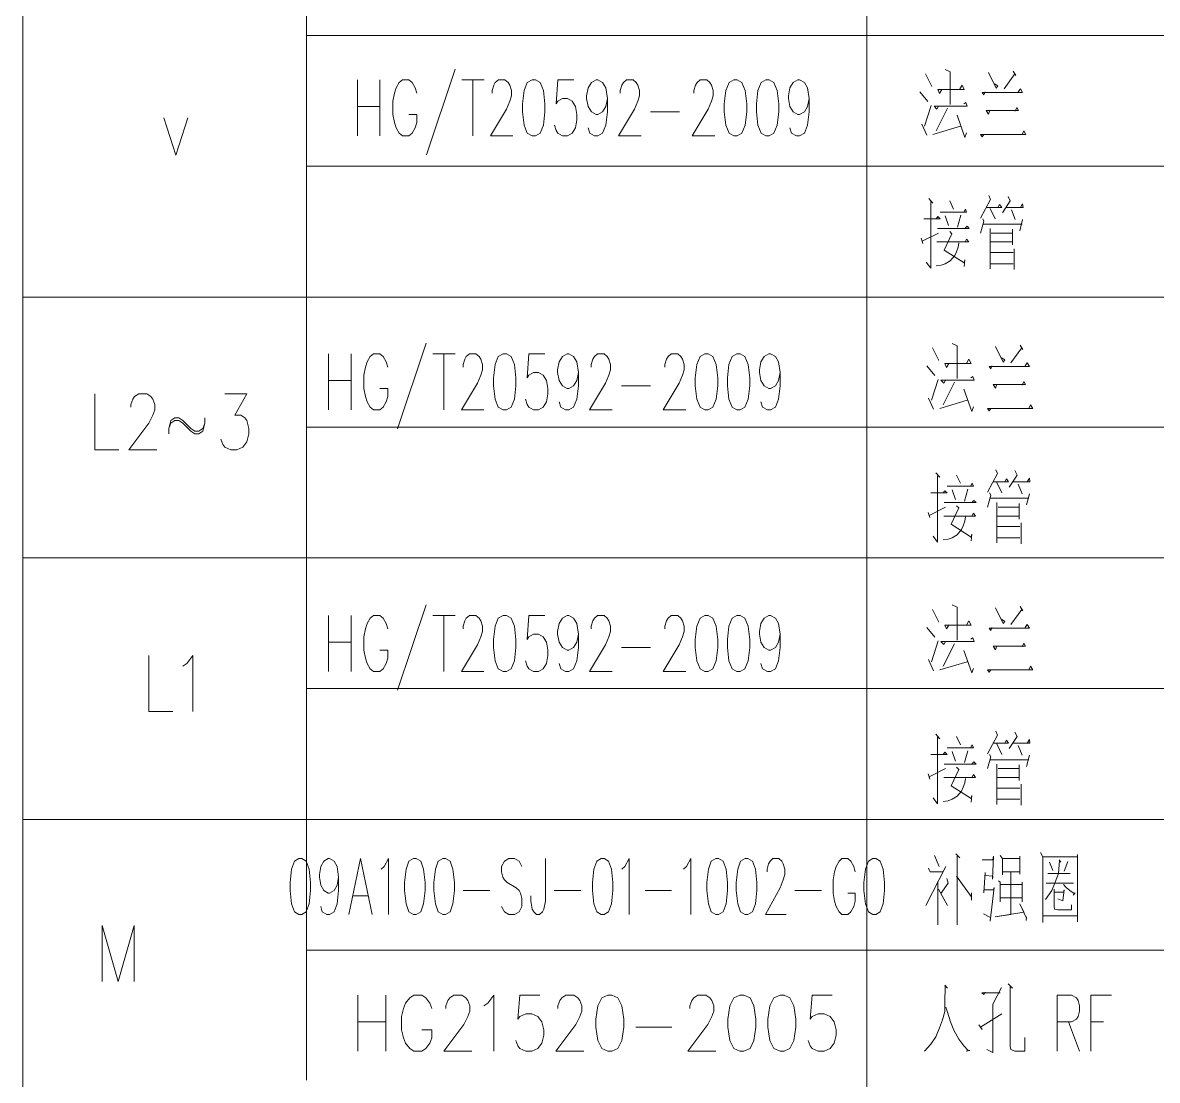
# Model space of a CAD drawing. Header units: millimetres. Extents: x 0 to 829, y 0 to 586.
# Drawn here: x 592.5 to 652.4, y 159.5 to 215.3 of the extents above; entities that cross this region are included whole.
import ezdxf

# ---------------------------------------------------------------- set-up
doc = ezdxf.new("R2010")
doc.units = ezdxf.units.MM

msp = doc.modelspace()

# ---------------------------------------------------------------- linework, layer by layer
at = {"color": 0, "lineweight": 0}
for points in [[(592.493806, 9.860139), (592.493806, 235.323944)], [(607.47275, 159.476722), (607.47275, 235.323944)], [(637.035528, 145.609028), (637.035528, 235.323944)], [(607.47275, 214.622944), (769.955139, 214.622944)], [(615.322056, 212.844944), (613.801583, 208.336444)], [(640.1435, 212.598), (640.468056, 211.927722)], [(641.180667, 212.834361), (641.44525, 212.714417), (641.44525, 210.97875)], [(643.456083, 212.675611), (643.872361, 211.846583), (643.960556, 211.966528), (643.780639, 212.082944)], [(644.757833, 212.753222), (644.906, 212.516861), (644.846028, 212.598), (644.285111, 211.807778)], [(610.167972, 209.324222), (610.167972, 212.2805)], [(611.349778, 212.2805), (611.349778, 209.324222)], [(613.293583, 211.578472), (613.208917, 211.860694), (613.039583, 212.139389), (612.87025, 212.2805), (612.535111, 212.2805), (612.365778, 212.139389), (612.196444, 211.860694), (612.111778, 211.578472), (612.027111, 211.155139), (612.027111, 210.449583), (612.111778, 210.029778), (612.196444, 209.747556), (612.365778, 209.465333), (612.535111, 209.324222), (612.87025, 209.324222), (613.039583, 209.465333), (613.208917, 209.747556), (613.293583, 210.029778), (613.293583, 210.449583), (612.87025, 210.449583)], [(615.660722, 212.2805), (616.842528, 212.2805)], [(616.253389, 212.2805), (616.253389, 209.324222)], [(617.265861, 211.578472), (617.265861, 211.719583), (617.350528, 211.998278), (617.435194, 212.139389), (617.604528, 212.2805), (617.943194, 212.2805), (618.112528, 212.139389), (618.197194, 211.998278), (618.281861, 211.719583), (618.281861, 211.437361), (618.197194, 211.155139), (618.027861, 210.731806), (617.181194, 209.324222), (618.366528, 209.324222)], [(621.576806, 212.2805), (620.730139, 212.2805), (620.645472, 211.014028), (620.730139, 211.155139), (620.984139, 211.29625), (621.238139, 211.29625), (621.492139, 211.155139), (621.661472, 210.872917), (621.746139, 210.449583), (621.746139, 210.167361), (621.661472, 209.747556), (621.492139, 209.465333), (621.238139, 209.324222), (620.984139, 209.324222), (620.730139, 209.465333), (620.645472, 209.606444), (620.560806, 209.888667)], [(623.351278, 211.29625), (623.266611, 210.872917), (623.097278, 210.590694), (622.843278, 210.449583), (622.758611, 210.449583), (622.504611, 210.590694), (622.335278, 210.872917), (622.250611, 211.29625), (622.250611, 211.437361), (622.335278, 211.860694), (622.504611, 212.139389), (622.758611, 212.2805), (622.843278, 212.2805), (623.097278, 212.139389), (623.266611, 211.860694), (623.351278, 211.29625), (623.351278, 210.590694), (623.266611, 209.888667), (623.097278, 209.465333), (622.843278, 209.324222), (622.673944, 209.324222), (622.419944, 209.465333), (622.335278, 209.747556)], [(624.025083, 211.578472), (624.025083, 211.719583), (624.10975, 211.998278), (624.194417, 212.139389), (624.36375, 212.2805), (624.702417, 212.2805), (624.87175, 212.139389), (624.956417, 211.998278), (625.041083, 211.719583), (625.041083, 211.437361), (624.956417, 211.155139), (624.787083, 210.731806), (623.943944, 209.324222), (625.12575, 209.324222)], [(627.912694, 211.578472), (627.912694, 211.719583), (627.997361, 211.998278), (628.082028, 212.139389), (628.251361, 212.2805), (628.590028, 212.2805), (628.759361, 212.139389), (628.844028, 211.998278), (628.928694, 211.719583), (628.928694, 211.437361), (628.844028, 211.155139), (628.674694, 210.731806), (627.828028, 209.324222), (629.013361, 209.324222)], [(633.998111, 211.29625), (633.913444, 210.872917), (633.744111, 210.590694), (633.490111, 210.449583), (633.405444, 210.449583), (633.154972, 210.590694), (632.985639, 210.872917), (632.900972, 211.29625), (632.900972, 211.437361), (632.985639, 211.860694), (633.154972, 212.139389), (633.405444, 212.2805), (633.490111, 212.2805), (633.744111, 212.139389), (633.913444, 211.860694), (633.998111, 211.29625), (633.998111, 210.590694), (633.913444, 209.888667), (633.744111, 209.465333), (633.490111, 209.324222), (633.324306, 209.324222), (633.070306, 209.465333), (632.985639, 209.747556)], [(641.00075, 211.768972), (640.884333, 211.571417), (640.796139, 211.768972), (642.186083, 211.768972), (642.066139, 212.005333), (641.949722, 211.807778)], [(639.847167, 211.649028), (640.263444, 211.1375)], [(643.279694, 211.649028), (643.219722, 211.493806), (643.131528, 211.610222), (645.262306, 211.610222), (645.142361, 211.807778), (645.025944, 211.649028)], [(610.167972, 210.872917), (611.349778, 210.872917)], [(640.083528, 209.83575), (640.439833, 210.939944)], [(640.824361, 210.901139), (640.736167, 210.742389), (640.588, 210.901139), (642.33425, 210.901139), (642.274278, 211.098694), (642.154333, 211.021083)], [(641.297083, 210.784722), (640.704417, 209.599389)], [(643.516056, 210.625972), (643.456083, 210.467222), (643.339667, 210.664778), (645.054167, 210.664778), (644.965972, 210.823528), (644.877778, 210.625972)], [(599.940944, 210.287306), (600.575944, 208.315278), (601.207417, 210.287306)], [(625.63375, 210.590694), (627.154222, 210.590694)], [(641.801556, 210.428417), (642.214306, 209.246611), (642.3025, 209.482972)], [(639.935361, 209.955694), (640.203472, 209.363028)], [(640.528028, 209.401833), (641.977944, 209.83575)], [(643.219722, 209.401833), (643.131528, 209.285417), (643.043333, 209.401833), (645.438694, 209.401833), (645.31875, 209.599389), (645.230556, 209.401833)], [(607.469222, 207.722611), (769.955139, 207.722611)], [(640.319889, 206.015167), (640.528028, 205.778806), (640.411611, 205.856417), (640.411611, 202.346278), (640.17525, 202.663778)], [(643.487833, 206.173917), (643.576028, 205.976361), (643.043333, 204.988583)], [(644.49325, 206.131583), (644.609667, 205.895222), (644.196917, 205.26375)], [(640.912556, 205.306083), (642.3025, 205.306083), (642.242528, 205.461306), (642.154333, 205.306083)], [(641.417028, 205.895222), (641.621639, 205.461306)], [(643.339667, 205.542444), (644.165167, 205.542444), (644.04875, 205.697667), (643.960556, 205.542444)], [(643.544278, 205.503639), (643.812389, 204.949778)], [(644.401528, 205.542444), (645.290528, 205.542444), (645.262306, 205.74), (645.142361, 205.542444)], [(644.669639, 205.4225), (644.877778, 204.910972)], [(640.055306, 204.949778), (640.912556, 204.949778), (640.796139, 205.069722), (640.704417, 204.949778)], [(641.180667, 205.108528), (641.357056, 204.593472)], [(642.006167, 205.147333), (641.829778, 204.515861)], [(643.15975, 204.949778), (643.219722, 204.833361), (643.043333, 204.201889)], [(645.262306, 204.910972), (645.114139, 204.318306)], [(639.907139, 203.923194), (639.995333, 203.648028), (639.967111, 203.767972), (640.824361, 204.201889)], [(640.764389, 204.43825), (642.450667, 204.43825), (642.33425, 204.554667), (642.214306, 204.43825)], [(641.417028, 204.2795), (641.533444, 204.159556), (641.120694, 203.29525), (642.186083, 202.621444), (642.214306, 202.780194), (642.186083, 202.427417)], [(643.1915, 204.674611), (645.230556, 204.674611)], [(643.544278, 204.43825), (643.544278, 202.307472)], [(643.60425, 204.201889), (644.729611, 204.201889)], [(644.729611, 204.399444), (644.729611, 203.570417)], [(641.88975, 203.686833), (641.858, 203.450472), (641.769806, 203.214111), (641.681611, 203.016556), (641.44525, 202.741389), (641.180667, 202.582639), (640.972528, 202.505028), (640.704417, 202.466222)], [(640.736167, 203.729167), (642.422444, 203.729167), (642.3025, 203.884389), (642.242528, 203.767972)], [(643.576028, 203.729167), (644.729611, 203.729167)], [(643.576028, 203.175306), (644.757833, 203.175306)], [(644.817806, 203.372861), (644.817806, 202.268667)], [(643.544278, 202.582639), (644.757833, 202.582639)], [(592.493806, 200.822278), (769.955139, 200.822278)], [(613.791, 198.381056), (612.270528, 193.872556)], [(641.544028, 198.370472), (641.812139, 198.250528), (641.812139, 196.514861)], [(643.822972, 198.211722), (644.235722, 197.382694), (644.323917, 197.502639), (644.147528, 197.619056)], [(645.124722, 198.289333), (645.269361, 198.052972), (645.212917, 198.134111), (644.648472, 197.343889)], [(608.636917, 194.860333), (608.636917, 197.816611)], [(609.82225, 197.816611), (609.82225, 194.860333)], [(611.766056, 197.114583), (611.681389, 197.396806), (611.512056, 197.6755), (611.342722, 197.816611), (611.004056, 197.816611), (610.834722, 197.6755), (610.665389, 197.396806), (610.580722, 197.114583), (610.496056, 196.69125), (610.496056, 195.985694), (610.580722, 195.565889), (610.665389, 195.283667), (610.834722, 195.001444), (611.004056, 194.860333), (611.342722, 194.860333), (611.512056, 195.001444), (611.681389, 195.283667), (611.766056, 195.565889), (611.766056, 195.985694), (611.342722, 195.985694)], [(614.129667, 197.816611), (615.315, 197.816611)], [(614.722333, 197.816611), (614.722333, 194.860333)], [(615.734806, 197.114583), (615.734806, 197.255694), (615.819472, 197.534389), (615.904139, 197.6755), (616.073472, 197.816611), (616.412139, 197.816611), (616.581472, 197.6755), (616.666139, 197.534389), (616.750806, 197.255694), (616.750806, 196.973472), (616.666139, 196.69125), (616.496806, 196.267917), (615.650139, 194.860333), (616.835472, 194.860333)], [(620.04575, 197.816611), (619.202611, 197.816611), (619.117944, 196.550139), (619.202611, 196.69125), (619.453083, 196.832361), (619.707083, 196.832361), (619.961083, 196.69125), (620.130417, 196.409028), (620.215083, 195.985694), (620.215083, 195.703472), (620.130417, 195.283667), (619.961083, 195.001444), (619.707083, 194.860333), (619.453083, 194.860333), (619.202611, 195.001444), (619.117944, 195.142556), (619.033278, 195.424778)], [(621.820222, 196.832361), (621.735556, 196.409028), (621.566222, 196.126806), (621.312222, 195.985694), (621.227556, 195.985694), (620.977083, 196.126806), (620.80775, 196.409028), (620.723083, 196.832361), (620.723083, 196.973472), (620.80775, 197.396806), (620.977083, 197.6755), (621.227556, 197.816611), (621.312222, 197.816611), (621.566222, 197.6755), (621.735556, 197.396806), (621.820222, 196.832361), (621.820222, 196.126806), (621.735556, 195.424778), (621.566222, 195.001444), (621.312222, 194.860333), (621.142889, 194.860333), (620.892417, 195.001444), (620.80775, 195.283667)], [(622.497556, 197.114583), (622.497556, 197.255694), (622.582222, 197.534389), (622.666889, 197.6755), (622.836222, 197.816611), (623.171361, 197.816611), (623.340694, 197.6755), (623.425361, 197.534389), (623.510028, 197.255694), (623.510028, 196.973472), (623.425361, 196.69125), (623.256028, 196.267917), (622.412889, 194.860333), (623.594694, 194.860333)], [(626.385167, 197.114583), (626.385167, 197.255694), (626.469833, 197.534389), (626.5545, 197.6755), (626.720306, 197.816611), (627.058972, 197.816611), (627.228306, 197.6755), (627.312972, 197.534389), (627.397639, 197.255694), (627.397639, 196.973472), (627.312972, 196.69125), (627.143639, 196.267917), (626.3005, 194.860333), (627.482306, 194.860333)], [(632.467056, 196.832361), (632.382389, 196.409028), (632.216583, 196.126806), (631.962583, 195.985694), (631.877917, 195.985694), (631.623917, 196.126806), (631.454583, 196.409028), (631.369917, 196.832361), (631.369917, 196.973472), (631.454583, 197.396806), (631.623917, 197.6755), (631.877917, 197.816611), (631.962583, 197.816611), (632.216583, 197.6755), (632.382389, 197.396806), (632.467056, 196.832361), (632.467056, 196.126806), (632.382389, 195.424778), (632.216583, 195.001444), (631.962583, 194.860333), (631.79325, 194.860333), (631.53925, 195.001444), (631.454583, 195.283667)], [(640.510389, 198.134111), (640.834944, 197.463833)], [(640.214056, 197.185139), (640.626806, 196.673611)], [(641.367639, 197.305083), (641.247694, 197.107528), (641.1595, 197.305083), (642.549444, 197.305083), (642.433028, 197.541444), (642.313083, 197.343889)], [(643.643056, 197.185139), (643.586611, 197.029917), (643.494889, 197.146333), (645.625667, 197.146333), (645.50925, 197.343889), (645.389306, 197.185139)], [(608.636917, 196.409028), (609.82225, 196.409028)], [(640.450417, 195.371861), (640.803194, 196.476056)], [(641.187722, 196.43725), (641.099528, 196.2785), (640.951361, 196.43725), (642.697611, 196.43725), (642.637639, 196.634806), (642.521222, 196.557194)], [(624.102694, 196.126806), (625.623167, 196.126806)], [(641.663972, 196.320833), (641.071306, 195.1355)], [(642.164917, 195.964528), (642.581194, 194.782722), (642.669389, 195.019083)], [(643.879417, 196.162083), (643.822972, 196.003333), (643.703028, 196.200889), (645.417528, 196.200889), (645.329333, 196.359639), (645.241139, 196.162083)], [(596.293222, 195.710528), (596.293222, 192.750722), (597.559694, 192.750722)], [(598.194694, 195.004972), (598.194694, 195.146083), (598.300528, 195.428306), (598.402833, 195.569417), (598.6145, 195.710528), (599.037833, 195.710528), (599.2495, 195.569417), (599.355333, 195.428306), (599.461167, 195.146083), (599.461167, 194.863861), (599.355333, 194.581639), (599.143667, 194.158306), (598.088861, 192.750722), (599.567, 192.750722)], [(603.158278, 195.710528), (604.318917, 195.710528), (603.687444, 194.581639), (604.001417, 194.581639), (604.213083, 194.440528), (604.318917, 194.299417), (604.42475, 193.879611), (604.42475, 193.597389), (604.318917, 193.174056), (604.10725, 192.891833), (603.793278, 192.750722), (603.475778, 192.750722), (603.158278, 192.891833), (603.052444, 193.032944), (602.946611, 193.315167)], [(640.30225, 195.491806), (640.566833, 194.899139)], [(640.894917, 194.937944), (642.341306, 195.371861)], [(643.586611, 194.937944), (643.494889, 194.821528), (643.406694, 194.937944), (645.802056, 194.937944), (645.685639, 195.1355), (645.597444, 194.937944)], [(600.198472, 193.597389), (600.198472, 193.879611), (600.304306, 194.299417), (600.515972, 194.440528), (600.727639, 194.440528), (600.939306, 194.299417), (601.362639, 193.879611), (601.574306, 193.7385), (601.785972, 193.7385), (601.997639, 193.879611), (602.099944, 194.158306)], [(600.198472, 193.879611), (600.304306, 194.158306), (600.515972, 194.299417), (600.727639, 194.299417), (600.939306, 194.158306), (601.362639, 193.7385), (601.574306, 193.597389), (601.785972, 193.597389), (601.997639, 193.7385), (602.099944, 194.158306), (602.099944, 194.440528)], [(607.47275, 193.953694), (769.958667, 193.953694)], [(643.847667, 191.699444), (643.935861, 191.501889), (643.403167, 190.517639)], [(644.849556, 191.660639), (644.9695, 191.424278), (644.55675, 190.792806)], [(640.686778, 191.544222), (640.891389, 191.307861), (640.774972, 191.385472), (640.774972, 187.878861), (640.538611, 188.196361)], [(641.780389, 191.424278), (641.985, 190.990361)], [(643.6995, 191.0715), (644.525, 191.0715), (644.408583, 191.226722), (644.320389, 191.0715)], [(643.904111, 191.029167), (644.172222, 190.478833)], [(644.761361, 191.0715), (645.646833, 191.0715), (645.618611, 191.265528), (645.502194, 191.0715)], [(640.418667, 190.478833), (641.275917, 190.478833), (641.1595, 190.598778), (641.071306, 190.478833)], [(641.275917, 190.835139), (642.665861, 190.835139), (642.605889, 190.990361), (642.517694, 190.835139)], [(641.544028, 190.637583), (641.720417, 190.126056)], [(642.369528, 190.676389), (642.193139, 190.044917)], [(643.523111, 190.478833), (643.579556, 190.362417), (643.403167, 189.730944)], [(645.029472, 190.951556), (645.234083, 190.440028)], [(645.618611, 190.440028), (645.470444, 189.850889)], [(641.12775, 189.967306), (642.814028, 189.967306), (642.694083, 190.083722), (642.577667, 189.967306)], [(643.551333, 190.203667), (645.590389, 190.203667)], [(643.904111, 189.967306), (643.904111, 187.840056)], [(645.085917, 189.9285), (645.085917, 189.099472)], [(640.2705, 189.455778), (640.362222, 189.180611), (640.330472, 189.297028), (641.187722, 189.730944)], [(642.253111, 189.219417), (642.221361, 188.983056), (642.133167, 188.746694), (642.044972, 188.549139), (641.808611, 188.273972), (641.544028, 188.115222), (641.335889, 188.037611), (641.071306, 187.998806)], [(641.099528, 189.258222), (642.782278, 189.258222), (642.665861, 189.416972), (642.605889, 189.297028)], [(641.780389, 189.808556), (641.896806, 189.692139), (641.484056, 188.824306), (642.545917, 188.154028), (642.577667, 188.312778), (642.545917, 187.96)], [(643.935861, 189.258222), (645.085917, 189.258222)], [(643.964083, 189.730944), (645.085917, 189.730944)], [(643.935861, 188.707889), (645.117667, 188.707889)], [(645.177639, 188.905444), (645.177639, 187.80125)], [(643.904111, 188.115222), (645.117667, 188.115222)], [(592.493806, 187.049833), (769.958667, 187.049833)], [(613.791, 184.576861), (612.270528, 180.071889)], [(641.544028, 184.566278), (641.812139, 184.449861), (641.812139, 182.714194)], [(645.124722, 184.488667), (645.269361, 184.252306), (645.212917, 184.329917), (644.648472, 183.543222)], [(608.636917, 181.056139), (608.636917, 184.015944)], [(609.82225, 184.015944), (609.82225, 181.056139)], [(611.766056, 183.310389), (611.681389, 183.592611), (611.512056, 183.874833), (611.342722, 184.015944), (611.004056, 184.015944), (610.834722, 183.874833), (610.665389, 183.592611), (610.580722, 183.310389), (610.496056, 182.887056), (610.496056, 182.185028), (610.580722, 181.761694), (610.665389, 181.479472), (610.834722, 181.19725), (611.004056, 181.056139), (611.342722, 181.056139), (611.512056, 181.19725), (611.681389, 181.479472), (611.766056, 181.761694), (611.766056, 182.185028), (611.342722, 182.185028)], [(614.129667, 184.015944), (615.315, 184.015944)], [(614.722333, 184.015944), (614.722333, 181.056139)], [(615.734806, 183.310389), (615.734806, 183.4515), (615.819472, 183.733722), (615.904139, 183.874833), (616.073472, 184.015944), (616.412139, 184.015944), (616.581472, 183.874833), (616.666139, 183.733722), (616.750806, 183.4515), (616.750806, 183.169278), (616.666139, 182.887056), (616.496806, 182.46725), (615.650139, 181.056139), (616.835472, 181.056139)], [(620.04575, 184.015944), (619.202611, 184.015944), (619.117944, 182.745944), (619.202611, 182.887056), (619.453083, 183.028167), (619.707083, 183.028167), (619.961083, 182.887056), (620.130417, 182.604833), (620.215083, 182.185028), (620.215083, 181.902806), (620.130417, 181.479472), (619.961083, 181.19725), (619.707083, 181.056139), (619.453083, 181.056139), (619.202611, 181.19725), (619.117944, 181.338361), (619.033278, 181.620583)], [(621.820222, 183.028167), (621.735556, 182.604833), (621.566222, 182.326139), (621.312222, 182.185028), (621.227556, 182.185028), (620.977083, 182.326139), (620.80775, 182.604833), (620.723083, 183.028167), (620.723083, 183.169278), (620.80775, 183.592611), (620.977083, 183.874833), (621.227556, 184.015944), (621.312222, 184.015944), (621.566222, 183.874833), (621.735556, 183.592611), (621.820222, 183.028167), (621.820222, 182.326139), (621.735556, 181.620583), (621.566222, 181.19725), (621.312222, 181.056139), (621.142889, 181.056139), (620.892417, 181.19725), (620.80775, 181.479472)], [(622.497556, 183.310389), (622.497556, 183.4515), (622.582222, 183.733722), (622.666889, 183.874833), (622.836222, 184.015944), (623.171361, 184.015944), (623.340694, 183.874833), (623.425361, 183.733722), (623.510028, 183.4515), (623.510028, 183.169278), (623.425361, 182.887056), (623.256028, 182.46725), (622.412889, 181.056139), (623.594694, 181.056139)], [(626.385167, 183.310389), (626.385167, 183.4515), (626.469833, 183.733722), (626.5545, 183.874833), (626.720306, 184.015944), (627.058972, 184.015944), (627.228306, 183.874833), (627.312972, 183.733722), (627.397639, 183.4515), (627.397639, 183.169278), (627.312972, 182.887056), (627.143639, 182.46725), (626.3005, 181.056139), (627.482306, 181.056139)], [(632.467056, 183.028167), (632.382389, 182.604833), (632.216583, 182.326139), (631.962583, 182.185028), (631.877917, 182.185028), (631.623917, 182.326139), (631.454583, 182.604833), (631.369917, 183.028167), (631.369917, 183.169278), (631.454583, 183.592611), (631.623917, 183.874833), (631.877917, 184.015944), (631.962583, 184.015944), (632.216583, 183.874833), (632.382389, 183.592611), (632.467056, 183.028167), (632.467056, 182.326139), (632.382389, 181.620583), (632.216583, 181.19725), (631.962583, 181.056139), (631.79325, 181.056139), (631.53925, 181.19725), (631.454583, 181.479472)], [(640.510389, 184.329917), (640.834944, 183.659639)], [(643.822972, 184.407528), (644.235722, 183.582028), (644.323917, 183.698444), (644.147528, 183.818389)], [(640.214056, 183.384472), (640.626806, 182.872944)], [(641.367639, 183.500889), (641.247694, 183.303333), (641.1595, 183.500889), (642.549444, 183.500889), (642.433028, 183.73725), (642.313083, 183.543222)], [(643.643056, 183.384472), (643.586611, 183.225722), (643.494889, 183.345667), (645.625667, 183.345667), (645.50925, 183.543222), (645.389306, 183.384472)], [(640.450417, 181.571194), (640.803194, 182.675389)], [(641.187722, 182.633056), (641.099528, 182.477833), (640.951361, 182.633056), (642.697611, 182.633056), (642.637639, 182.830611), (642.521222, 182.753)], [(608.636917, 182.604833), (609.82225, 182.604833)], [(624.102694, 182.326139), (625.623167, 182.326139)], [(641.663972, 182.516639), (641.071306, 181.334833)], [(642.164917, 182.160333), (642.581194, 180.978528), (642.669389, 181.214889)], [(643.879417, 182.357889), (643.822972, 182.199139), (643.703028, 182.396694), (645.417528, 182.396694), (645.329333, 182.555444), (645.241139, 182.357889)], [(599.150722, 181.906333), (599.150722, 178.950056), (600.417194, 178.950056)], [(600.946361, 181.341889), (601.158028, 181.483), (601.475528, 181.906333), (601.475528, 178.950056)], [(640.30225, 181.687611), (640.566833, 181.094944)], [(640.894917, 181.137278), (642.341306, 181.571194)], [(643.586611, 181.137278), (643.494889, 181.017333), (643.406694, 181.137278), (645.802056, 181.137278), (645.685639, 181.334833), (645.597444, 181.137278)], [(607.47275, 180.1495), (769.958667, 180.1495)], [(643.847667, 177.898778), (643.935861, 177.701222), (643.403167, 176.716972)], [(644.849556, 177.856444), (644.9695, 177.620083), (644.55675, 176.992139)], [(640.686778, 177.740028), (640.891389, 177.503667), (640.774972, 177.581278), (640.774972, 174.078194), (640.538611, 174.392167)], [(641.780389, 177.620083), (641.985, 177.189694)], [(643.6995, 177.267306), (644.525, 177.267306), (644.408583, 177.426056), (644.320389, 177.267306)], [(644.761361, 177.267306), (645.646833, 177.267306), (645.618611, 177.464861), (645.502194, 177.267306)], [(640.418667, 176.678167), (641.275917, 176.678167), (641.1595, 176.794583), (641.071306, 176.678167)], [(641.275917, 177.030944), (642.665861, 177.030944), (642.605889, 177.189694), (642.517694, 177.030944)], [(641.544028, 176.833389), (641.720417, 176.321861)], [(642.369528, 176.872194), (642.193139, 176.24425)], [(643.523111, 176.678167), (643.579556, 176.558222), (643.403167, 175.92675)], [(643.904111, 177.2285), (644.172222, 176.678167)], [(645.029472, 177.150889), (645.234083, 176.635833)], [(641.12775, 176.163111), (642.814028, 176.163111), (642.694083, 176.283056), (642.577667, 176.163111)], [(643.551333, 176.399472), (645.590389, 176.399472)], [(643.904111, 176.163111), (643.904111, 174.035861)], [(645.085917, 176.124306), (645.085917, 175.298806)], [(645.618611, 176.635833), (645.470444, 176.046694)], [(640.2705, 175.651583), (640.362222, 175.376417), (640.330472, 175.496361), (641.187722, 175.92675)], [(641.099528, 175.454028), (642.782278, 175.454028), (642.665861, 175.612778), (642.605889, 175.496361)], [(641.780389, 176.007889), (641.896806, 175.887944), (641.484056, 175.023639), (642.545917, 174.353361), (642.577667, 174.508583), (642.545917, 174.155806)], [(643.935861, 175.454028), (645.085917, 175.454028)], [(643.964083, 175.92675), (645.085917, 175.92675)], [(642.253111, 175.415222), (642.221361, 175.178861), (642.133167, 174.9425), (642.044972, 174.744944), (641.808611, 174.469778), (641.544028, 174.314556), (641.335889, 174.233417), (641.071306, 174.194611)], [(643.935861, 174.903694), (645.117667, 174.903694)], [(645.177639, 175.10125), (645.177639, 173.997056)], [(643.904111, 174.314556), (645.117667, 174.314556)], [(592.493806, 173.249167), (769.958667, 173.249167)], [(640.61975, 171.347694), (640.856111, 170.755028)], [(641.745111, 171.425306), (641.949722, 171.22775)], [(641.801556, 171.308889), (641.801556, 167.678806)], [(643.135056, 171.111333), (643.695972, 171.111333), (643.724194, 171.308889), (643.66775, 170.08475), (643.695972, 170.2435), (643.283222, 170.282306), (643.283222, 170.441056), (643.22325, 169.375667), (643.22325, 169.534417), (643.724194, 169.534417), (643.755944, 169.650833), (643.547806, 167.876361), (643.576028, 168.073917), (643.1915, 168.271472)], [(644.0805, 171.347694), (644.196917, 171.188944), (644.196917, 170.321111), (644.196917, 170.479861), (645.114139, 170.479861), (645.114139, 170.359917), (645.114139, 171.308889), (645.114139, 171.188944), (644.196917, 171.188944)], [(646.211278, 171.502917), (646.327694, 171.266556), (646.327694, 167.79875), (646.327694, 168.151528), (648.162139, 168.151528), (648.162139, 167.837556), (648.162139, 171.3865), (648.162139, 171.266556), (646.327694, 171.266556)], [(609.159028, 170.194111), (609.081417, 169.770778), (608.926194, 169.488556), (608.693361, 169.347444), (608.61575, 169.347444), (608.382917, 169.488556), (608.227694, 169.770778), (608.150083, 170.194111), (608.150083, 170.335222), (608.227694, 170.758556), (608.382917, 171.03725), (608.61575, 171.178361), (608.693361, 171.178361), (608.926194, 171.03725), (609.081417, 170.758556), (609.159028, 170.194111), (609.159028, 169.488556), (609.081417, 168.786528), (608.926194, 168.363194), (608.693361, 168.222083), (608.538139, 168.222083), (608.305306, 168.363194), (608.227694, 168.645417)], [(609.702306, 168.222083), (610.319667, 171.178361), (610.940556, 168.222083)], [(611.406222, 170.617444), (611.561444, 170.758556), (611.79075, 171.178361), (611.79075, 168.222083)], [(618.842778, 170.758556), (618.687556, 171.03725), (618.454722, 171.178361), (618.144278, 171.178361), (617.911444, 171.03725), (617.756222, 170.758556), (617.756222, 170.476333), (617.833833, 170.194111), (617.911444, 170.053), (618.066667, 169.911889), (618.532333, 169.629667), (618.687556, 169.488556), (618.765167, 169.347444), (618.842778, 169.06875), (618.842778, 168.645417), (618.687556, 168.363194), (618.454722, 168.222083), (618.144278, 168.222083), (617.911444, 168.363194), (617.756222, 168.645417)], [(620.081028, 171.178361), (620.081028, 168.927639), (620.003417, 168.504306), (619.925806, 168.363194), (619.770583, 168.222083), (619.615361, 168.222083), (619.460139, 168.363194), (619.382528, 168.504306), (619.304917, 168.927639), (619.304917, 169.206333)], [(624.10975, 170.617444), (624.264972, 170.758556), (624.497806, 171.178361), (624.497806, 168.222083)], [(627.362361, 170.617444), (627.517583, 170.758556), (627.750417, 171.178361), (627.750417, 168.222083)], [(631.779139, 170.476333), (631.779139, 170.617444), (631.85675, 170.899667), (631.934361, 171.03725), (632.089583, 171.178361), (632.3965, 171.178361), (632.551722, 171.03725), (632.629333, 170.899667), (632.706944, 170.617444), (632.706944, 170.335222), (632.629333, 170.053), (632.474111, 169.629667), (631.701528, 168.222083), (632.784556, 168.222083)], [(636.425222, 170.476333), (636.347611, 170.758556), (636.192389, 171.03725), (636.037167, 171.178361), (635.73025, 171.178361), (635.575028, 171.03725), (635.419806, 170.758556), (635.342194, 170.476333), (635.264583, 170.053), (635.264583, 169.347444), (635.342194, 168.927639), (635.419806, 168.645417), (635.575028, 168.363194), (635.73025, 168.222083), (636.037167, 168.222083), (636.192389, 168.363194), (636.347611, 168.645417), (636.425222, 168.927639), (636.425222, 169.347444), (636.037167, 169.347444)], [(641.212417, 170.755028), (640.147028, 168.705389)], [(640.295194, 170.677417), (640.383389, 170.479861), (641.06425, 170.479861)], [(647.184944, 171.111333), (647.273139, 170.991389), (647.216694, 171.072528), (647.156722, 170.398722), (646.980333, 169.926), (646.800417, 169.492083), (646.475861, 169.019361)], [(646.684, 170.991389), (646.860389, 170.557472)], [(647.657667, 171.030194), (647.453056, 170.518667)], [(641.268861, 170.123556), (641.328833, 169.887194), (640.944306, 169.336861)], [(641.773333, 170.2435), (642.542389, 169.178111)], [(643.992306, 170.007139), (644.0805, 169.926), (644.0805, 168.902944), (644.0805, 169.1005), (645.234083, 169.1005), (645.234083, 168.902944), (645.234083, 169.926), (645.234083, 169.809583), (644.0805, 169.809583), (644.641417, 169.809583), (644.641417, 170.441056), (644.641417, 168.232667), (643.815917, 168.112722), (645.322278, 168.349083), (645.114139, 168.783), (645.470444, 168.035111), (645.470444, 168.112722), (645.442222, 167.915167)], [(646.595806, 170.398722), (647.777611, 170.398722)], [(615.741861, 169.488556), (617.138861, 169.488556)], [(620.546694, 169.488556), (621.940167, 169.488556)], [(625.348, 169.488556), (626.741472, 169.488556)], [(633.250222, 169.488556), (634.643694, 169.488556)], [(640.796139, 169.968333), (640.796139, 167.678806)], [(640.827889, 169.573222), (641.300611, 168.705389)], [(646.504083, 169.887194), (647.954, 169.887194)], [(647.1285, 169.058167), (647.393083, 168.94175), (647.453056, 169.534417), (647.421306, 169.414472), (646.920361, 169.414472), (646.920361, 169.573222), (646.920361, 168.666583), (646.948583, 168.507833), (647.1285, 168.469028), (647.837583, 168.469028), (647.837583, 168.744194)], [(647.421306, 169.809583), (647.569472, 169.650833), (647.749389, 169.492083), (647.98575, 169.336861), (648.042194, 169.375667), (647.925778, 169.255722)], [(609.931611, 169.206333), (610.707722, 169.206333)], [(642.570611, 169.375667), (642.570611, 168.980556)], [(596.684806, 164.683722), (596.684806, 167.64), (597.531472, 164.683722), (598.374611, 167.64), (598.374611, 164.683722)], [(607.47275, 166.348833), (769.958667, 166.348833)], [(641.152444, 164.489694), (641.300611, 164.330944), (641.180667, 164.447361), (641.152444, 163.583056), (641.152444, 163.106806), (641.0325, 162.672889), (640.884333, 162.238972), (640.679722, 161.76625), (640.411611, 161.374667), (640.087056, 161.018361)], [(643.283222, 164.133389), (643.22325, 164.013444), (643.103306, 164.094583), (644.0805, 164.094583)], [(644.140472, 164.36975), (643.695972, 163.501917), (643.695972, 160.94075), (643.371417, 161.095972)], [(644.49325, 164.567306), (644.729611, 164.330944), (644.613194, 164.408556), (644.613194, 161.254722), (644.641417, 161.095972), (644.849556, 161.018361), (645.38225, 161.018361), (645.38225, 161.727444)], [(610.1715, 161.018361), (610.1715, 163.974639)], [(611.649639, 163.974639), (611.649639, 161.018361)], [(614.080278, 163.272611), (613.974444, 163.554833), (613.762778, 163.833528), (613.551111, 163.974639), (613.127778, 163.974639), (612.916111, 163.833528), (612.704444, 163.554833), (612.598611, 163.272611), (612.492778, 162.849278), (612.492778, 162.143722), (612.598611, 161.723917), (612.704444, 161.441694), (612.916111, 161.159472), (613.127778, 161.018361), (613.551111, 161.018361), (613.762778, 161.159472), (613.974444, 161.441694), (614.080278, 161.723917), (614.080278, 162.143722), (613.551111, 162.143722)], [(614.817583, 163.272611), (614.817583, 163.413722), (614.923417, 163.692417), (615.02925, 163.833528), (615.240917, 163.974639), (615.66425, 163.974639), (615.875917, 163.833528), (615.98175, 163.692417), (616.087583, 163.413722), (616.087583, 163.1315), (615.98175, 162.849278), (615.770083, 162.425944), (614.71175, 161.018361), (616.189889, 161.018361)], [(616.824889, 163.413722), (617.036556, 163.554833), (617.354056, 163.974639), (617.354056, 161.018361)], [(619.784694, 163.974639), (618.726361, 163.974639), (618.620528, 162.708167), (618.726361, 162.849278), (619.043861, 162.990389), (619.361361, 162.990389), (619.678861, 162.849278), (619.887, 162.567056), (619.992833, 162.143722), (619.992833, 161.8615), (619.887, 161.441694), (619.678861, 161.159472), (619.361361, 161.018361), (619.043861, 161.018361), (618.726361, 161.159472), (618.620528, 161.300583), (618.514694, 161.582806)], [(620.733667, 163.272611), (620.733667, 163.413722), (620.8395, 163.692417), (620.945333, 163.833528), (621.157, 163.974639), (621.580333, 163.974639), (621.788472, 163.833528), (621.894306, 163.692417), (622.000139, 163.413722), (622.000139, 163.1315), (621.894306, 162.849278), (621.686167, 162.425944), (620.627833, 161.018361), (622.105972, 161.018361)], [(627.704556, 163.272611), (627.704556, 163.413722), (627.810389, 163.692417), (627.916222, 163.833528), (628.127889, 163.974639), (628.551222, 163.974639), (628.762889, 163.833528), (628.868722, 163.692417), (628.974556, 163.413722), (628.974556, 163.1315), (628.868722, 162.849278), (628.657056, 162.425944), (627.598722, 161.018361), (629.080389, 161.018361)], [(635.204611, 163.974639), (634.149806, 163.974639), (634.043972, 162.708167), (634.149806, 162.849278), (634.467306, 162.990389), (634.781278, 162.990389), (635.098778, 162.849278), (635.310444, 162.567056), (635.416278, 162.143722), (635.416278, 161.8615), (635.310444, 161.441694), (635.098778, 161.159472), (634.781278, 161.018361), (634.467306, 161.018361), (634.149806, 161.159472), (634.043972, 161.300583), (633.938139, 161.582806)], [(647.086167, 161.018361), (647.086167, 163.974639), (647.848167, 163.974639), (648.102167, 163.833528), (648.186833, 163.692417), (648.2715, 163.413722), (648.2715, 163.1315), (648.186833, 162.849278), (648.102167, 162.708167), (647.848167, 162.567056), (647.086167, 162.567056)], [(648.860639, 161.018361), (648.860639, 163.974639), (649.961306, 163.974639)], [(641.212417, 163.343167), (641.300611, 163.068), (641.448778, 162.556472), (641.625167, 162.122556), (641.893278, 161.649833), (642.157861, 161.293528), (642.394222, 161.057167), (642.482417, 161.057167), (642.277806, 161.018361)], [(642.955139, 162.397722), (643.135056, 162.161361), (643.046861, 162.281306), (644.168694, 162.990389)], [(610.1715, 162.567056), (611.649639, 162.567056)], [(624.854111, 162.284833), (626.755583, 162.284833)], [(647.678833, 162.567056), (648.2715, 161.018361)], [(648.860639, 162.567056), (649.537972, 162.567056)]]:
    msp.add_lwpolyline(points, dxfattribs=at)
for points in [[(619.379, 212.2805), (619.125, 212.139389), (618.955667, 211.719583), (618.871, 211.014028), (618.871, 210.590694), (618.955667, 209.888667), (619.125, 209.465333), (619.379, 209.324222), (619.548333, 209.324222), (619.802333, 209.465333), (619.971667, 209.888667), (620.056333, 210.590694), (620.056333, 211.014028), (619.971667, 211.719583), (619.802333, 212.139389), (619.548333, 212.2805)], [(630.025833, 212.2805), (629.771833, 212.139389), (629.606028, 211.719583), (629.521361, 211.014028), (629.521361, 210.590694), (629.606028, 209.888667), (629.771833, 209.465333), (630.025833, 209.324222), (630.195167, 209.324222), (630.449167, 209.465333), (630.6185, 209.888667), (630.703167, 210.590694), (630.703167, 211.014028), (630.6185, 211.719583), (630.449167, 212.139389), (630.195167, 212.2805)], [(631.715639, 212.2805), (631.465167, 212.139389), (631.295833, 211.719583), (631.211167, 211.014028), (631.211167, 210.590694), (631.295833, 209.888667), (631.465167, 209.465333), (631.715639, 209.324222), (631.884972, 209.324222), (632.138972, 209.465333), (632.308306, 209.888667), (632.392972, 210.590694), (632.392972, 211.014028), (632.308306, 211.719583), (632.138972, 212.139389), (631.884972, 212.2805)], [(617.847944, 197.816611), (617.593944, 197.6755), (617.424611, 197.255694), (617.343472, 196.550139), (617.343472, 196.126806), (617.424611, 195.424778), (617.593944, 195.001444), (617.847944, 194.860333), (618.017278, 194.860333), (618.271278, 195.001444), (618.440611, 195.424778), (618.525278, 196.126806), (618.525278, 196.550139), (618.440611, 197.255694), (618.271278, 197.6755), (618.017278, 197.816611)], [(628.498306, 197.816611), (628.244306, 197.6755), (628.074972, 197.255694), (627.990306, 196.550139), (627.990306, 196.126806), (628.074972, 195.424778), (628.244306, 195.001444), (628.498306, 194.860333), (628.664111, 194.860333), (628.918111, 195.001444), (629.087444, 195.424778), (629.172111, 196.126806), (629.172111, 196.550139), (629.087444, 197.255694), (628.918111, 197.6755), (628.664111, 197.816611)], [(630.188111, 197.816611), (629.934111, 197.6755), (629.764778, 197.255694), (629.680111, 196.550139), (629.680111, 196.126806), (629.764778, 195.424778), (629.934111, 195.001444), (630.188111, 194.860333), (630.357444, 194.860333), (630.607917, 195.001444), (630.77725, 195.424778), (630.861917, 196.126806), (630.861917, 196.550139), (630.77725, 197.255694), (630.607917, 197.6755), (630.357444, 197.816611)], [(617.847944, 184.015944), (617.593944, 183.874833), (617.424611, 183.4515), (617.343472, 182.745944), (617.343472, 182.326139), (617.424611, 181.620583), (617.593944, 181.19725), (617.847944, 181.056139), (618.017278, 181.056139), (618.271278, 181.19725), (618.440611, 181.620583), (618.525278, 182.326139), (618.525278, 182.745944), (618.440611, 183.4515), (618.271278, 183.874833), (618.017278, 184.015944)], [(628.498306, 184.015944), (628.244306, 183.874833), (628.074972, 183.4515), (627.990306, 182.745944), (627.990306, 182.326139), (628.074972, 181.620583), (628.244306, 181.19725), (628.498306, 181.056139), (628.664111, 181.056139), (628.918111, 181.19725), (629.087444, 181.620583), (629.172111, 182.326139), (629.172111, 182.745944), (629.087444, 183.4515), (628.918111, 183.874833), (628.664111, 184.015944)], [(630.188111, 184.015944), (629.934111, 183.874833), (629.764778, 183.4515), (629.680111, 182.745944), (629.680111, 182.326139), (629.764778, 181.620583), (629.934111, 181.19725), (630.188111, 181.056139), (630.357444, 181.056139), (630.607917, 181.19725), (630.77725, 181.620583), (630.861917, 182.326139), (630.861917, 182.745944), (630.77725, 183.4515), (630.607917, 183.874833), (630.357444, 184.015944)], [(607.067056, 171.178361), (606.834222, 171.03725), (606.679, 170.617444), (606.601389, 169.911889), (606.601389, 169.488556), (606.679, 168.786528), (606.834222, 168.363194), (607.067056, 168.222083), (607.222278, 168.222083), (607.455111, 168.363194), (607.610333, 168.786528), (607.687944, 169.488556), (607.687944, 169.911889), (607.610333, 170.617444), (607.455111, 171.03725), (607.222278, 171.178361)], [(613.110139, 171.178361), (612.877306, 171.03725), (612.722083, 170.617444), (612.644472, 169.911889), (612.644472, 169.488556), (612.722083, 168.786528), (612.877306, 168.363194), (613.110139, 168.222083), (613.265361, 168.222083), (613.498194, 168.363194), (613.649889, 168.786528), (613.7275, 169.488556), (613.7275, 169.911889), (613.649889, 170.617444), (613.498194, 171.03725), (613.265361, 171.178361)], [(614.658833, 171.178361), (614.426, 171.03725), (614.270778, 170.617444), (614.193167, 169.911889), (614.193167, 169.488556), (614.270778, 168.786528), (614.426, 168.363194), (614.658833, 168.222083), (614.814056, 168.222083), (615.046889, 168.363194), (615.202111, 168.786528), (615.279722, 169.488556), (615.279722, 169.911889), (615.202111, 170.617444), (615.046889, 171.03725), (614.814056, 171.178361)], [(623.023194, 171.178361), (622.793889, 171.03725), (622.638667, 170.617444), (622.561056, 169.911889), (622.561056, 169.488556), (622.638667, 168.786528), (622.793889, 168.363194), (623.023194, 168.222083), (623.178417, 168.222083), (623.41125, 168.363194), (623.566472, 168.786528), (623.644083, 169.488556), (623.644083, 169.911889), (623.566472, 170.617444), (623.41125, 171.03725), (623.178417, 171.178361)], [(629.066278, 171.178361), (628.833444, 171.03725), (628.678222, 170.617444), (628.600611, 169.911889), (628.600611, 169.488556), (628.678222, 168.786528), (628.833444, 168.363194), (629.066278, 168.222083), (629.2215, 168.222083), (629.454333, 168.363194), (629.609556, 168.786528), (629.687167, 169.488556), (629.687167, 169.911889), (629.609556, 170.617444), (629.454333, 171.03725), (629.2215, 171.178361)], [(630.614972, 171.178361), (630.382139, 171.03725), (630.230444, 170.617444), (630.152833, 169.911889), (630.152833, 169.488556), (630.230444, 168.786528), (630.382139, 168.363194), (630.614972, 168.222083), (630.770194, 168.222083), (631.003028, 168.363194), (631.15825, 168.786528), (631.235861, 169.488556), (631.235861, 169.911889), (631.15825, 170.617444), (631.003028, 171.03725), (630.770194, 171.178361)], [(637.356556, 171.178361), (637.123722, 171.03725), (636.9685, 170.617444), (636.890889, 169.911889), (636.890889, 169.488556), (636.9685, 168.786528), (637.123722, 168.363194), (637.356556, 168.222083), (637.511778, 168.222083), (637.744611, 168.363194), (637.896306, 168.786528), (637.973917, 169.488556), (637.973917, 169.911889), (637.896306, 170.617444), (637.744611, 171.03725), (637.511778, 171.178361)], [(623.375972, 163.974639), (623.058472, 163.833528), (622.846806, 163.413722), (622.740972, 162.708167), (622.740972, 162.284833), (622.846806, 161.582806), (623.058472, 161.159472), (623.375972, 161.018361), (623.584111, 161.018361), (623.901611, 161.159472), (624.113278, 161.582806), (624.219111, 162.284833), (624.219111, 162.708167), (624.113278, 163.413722), (623.901611, 163.833528), (623.584111, 163.974639)], [(630.346861, 163.974639), (630.029361, 163.833528), (629.817694, 163.413722), (629.711861, 162.708167), (629.711861, 162.284833), (629.817694, 161.582806), (630.029361, 161.159472), (630.346861, 161.018361), (630.558528, 161.018361), (630.876028, 161.159472), (631.084167, 161.582806), (631.19, 162.284833), (631.19, 162.708167), (631.084167, 163.413722), (630.876028, 163.833528), (630.558528, 163.974639)], [(632.46, 163.974639), (632.1425, 163.833528), (631.930833, 163.413722), (631.825, 162.708167), (631.825, 162.284833), (631.930833, 161.582806), (632.1425, 161.159472), (632.46, 161.018361), (632.671667, 161.018361), (632.985639, 161.159472), (633.197306, 161.582806), (633.303139, 162.284833), (633.303139, 162.708167), (633.197306, 163.413722), (632.985639, 163.833528), (632.671667, 163.974639)]]:
    msp.add_lwpolyline(points, close=True, dxfattribs=at)

doc.saveas('drawing.dxf')
